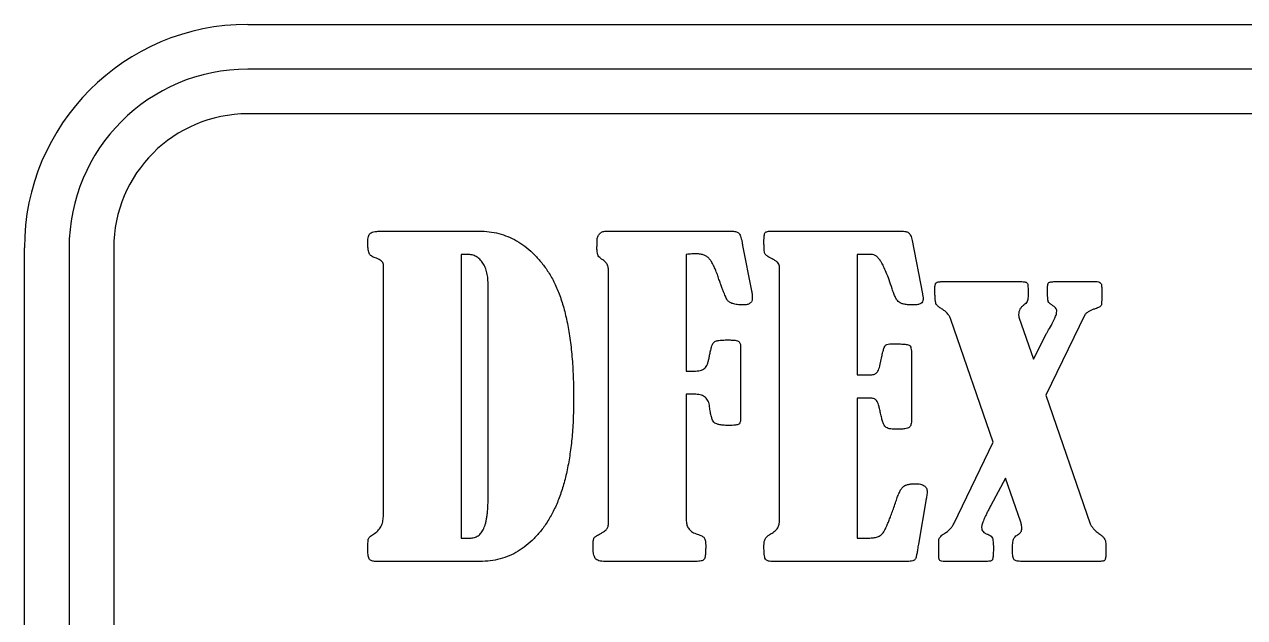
# Model space of a CAD drawing. Header units: millimetres. Extents: x 0 to 90, y 0 to 50.
# Drawn here: x 0 to 27.31, y 36.73 to 50 of the extents above; entities that cross this region are included whole.
import ezdxf

# ---------------------------------------------------------------- set-up
doc = ezdxf.new("R2010")
doc.units = ezdxf.units.MM

msp = doc.modelspace()

# ---------------------------------------------------------------- linework, layer by layer
at = {"color": 7, "linetype": 'Continuous'}
for p, q in [((5, 50), (85, 50)), ((0, 5), (0, 45))]:
    msp.add_line(p, q, dxfattribs=at)
at = {"color": 7, "linetype": 'Continuous', "lineweight": 25}
for p, q in [((85, 49), (5, 49)), ((85, 48), (5, 48)), ((8.044, 45.376), (10.181, 45.376)), ((13.035, 45.376), (15.813, 45.376)), ((16.741, 45.376), (19.634, 45.376)), ((19.869, 45.164), (20.101, 43.973)), ((1, 45), (1, 5)), ((2, 45), (2, 22.676)), ((9.917, 44.855), (9.773, 44.855)), ((9.773, 44.855), (9.773, 38.508)), ((14.816, 44.855), (14.816, 42.246)), ((16.075, 45.056), (16.276, 44.037)), ((18.641, 44.855), (18.641, 42.16)), ((18.951, 44.855), (18.641, 44.855)), ((8.035, 38.994), (8.035, 44.628)), ((16.902, 38.883), (16.902, 44.594)), ((13.077, 38.88), (13.077, 44.45)), ((10.382, 39.479), (10.382, 44.163)), ((20.537, 44.246), (22.299, 44.246)), ((22.466, 44.074), (22.466, 43.906)), ((23.075, 44.246), (24.016, 44.246)), ((22.262, 43.453), (22.587, 42.51)), ((23.734, 43.503), (22.863, 41.709)), ((21.687, 40.652), (20.74, 43.402)), ((22.587, 42.51), (22.878, 43.082)), ((16.033, 42.772), (16.033, 41.191)), ((19.858, 42.608), (19.858, 41.16)), ((14.816, 42.246), (15.022, 42.246)), ((18.641, 42.16), (18.915, 42.16)), ((14.816, 41.725), (14.816, 38.894)), ((15.03, 41.725), (14.816, 41.725)), ((18.949, 41.638), (18.641, 41.638)), ((18.641, 41.638), (18.641, 38.508)), ((22.863, 41.709), (23.857, 38.826)), ((20.802, 38.826), (21.687, 40.652)), ((21.962, 39.852), (21.634, 39.24)), ((22.303, 38.863), (21.962, 39.852)), ((20.188, 39.39), (20.012, 38.375)), ((9.773, 38.508), (9.973, 38.508)), ((18.641, 38.508), (18.896, 38.508)), ((20.467, 38.152), (20.467, 38.459)), ((21.684, 38.425), (21.689, 38.269)), ((24.205, 38.391), (24.205, 38.144)), ((10.197, 37.986), (7.859, 37.986)), ((15.029, 37.986), (13, 37.986)), ((19.76, 37.986), (16.731, 37.986)), ((21.534, 37.986), (20.601, 37.986)), ((24.03, 37.986), (22.322, 37.986))]:
    msp.add_line(p, q, dxfattribs=at)
at = {"color": 7, "linetype": 'Continuous'}
msp.add_arc((5, 45), 5, 90, 180, dxfattribs=at)
at = {"color": 7, "linetype": 'Continuous', "lineweight": 25}
for radius in [4, 3]:
    msp.add_arc((5, 45), radius, 90, 180, dxfattribs=at)
for points, knots in [([(7.687, 45.13), (7.688, 45.153), (7.689, 45.195), (7.699, 45.251), (7.716, 45.296), (7.744, 45.332), (7.79, 45.353), (7.855, 45.366), (7.942, 45.376), (8.007, 45.376), (8.044, 45.376)], [0, 0, 0, 0, 0.131294, 0.240788, 0.331322, 0.405829, 0.494949, 0.621472, 0.787621, 1, 1, 1, 1]), ([(10.181, 45.376), (10.256, 45.374), (10.403, 45.369), (10.619, 45.327), (10.824, 45.258), (11.021, 45.164), (11.205, 45.04), (11.381, 44.89), (11.545, 44.712), (11.673, 44.545), (11.769, 44.398), (11.838, 44.276), (11.899, 44.144), (11.958, 44.005), (12.013, 43.857), (12.061, 43.699), (12.106, 43.532), (12.147, 43.357), (12.18, 43.172), (12.212, 42.98), (12.238, 42.777), (12.257, 42.566), (12.274, 42.346), (12.286, 42.117), (12.293, 41.879), (12.294, 41.718), (12.294, 41.635)], [0, 0, 0, 0, 0.046818, 0.092088, 0.136869, 0.181839, 0.228027, 0.275643, 0.325943, 0.379078, 0.407123, 0.436035, 0.466441, 0.497791, 0.530676, 0.565075, 0.601144, 0.638655, 0.67754, 0.718561, 0.760822, 0.805209, 0.851216, 0.898866, 0.94845, 1, 1, 1, 1]), ([(12.82, 45.187), (12.826, 45.216), (12.836, 45.269), (12.884, 45.332), (12.953, 45.371), (13.006, 45.374), (13.035, 45.376)], [0, 0, 0, 0, 0.271759, 0.504375, 0.731136, 1, 1, 1, 1]), ([(15.813, 45.376), (15.832, 45.376), (15.868, 45.375), (15.916, 45.366), (15.957, 45.356), (15.988, 45.335), (16.014, 45.305), (16.032, 45.26), (16.05, 45.202), (16.058, 45.158), (16.063, 45.133)], [0, 0, 0, 0, 0.146007, 0.266453, 0.369444, 0.45505, 0.544082, 0.663954, 0.813079, 1, 1, 1, 1]), ([(16.554, 45.134), (16.554, 45.161), (16.555, 45.207), (16.56, 45.268), (16.567, 45.312), (16.579, 45.343), (16.604, 45.36), (16.638, 45.37), (16.685, 45.374), (16.721, 45.375), (16.741, 45.376)], [0, 0, 0, 0, 0.208691, 0.37122, 0.484815, 0.56045, 0.627369, 0.718381, 0.841543, 1, 1, 1, 1]), ([(19.634, 45.376), (19.665, 45.375), (19.72, 45.372), (19.785, 45.35), (19.818, 45.313), (19.839, 45.275), (19.856, 45.224), (19.864, 45.185), (19.869, 45.164)], [0, 0, 0, 0, 0.2627503, 0.4562622, 0.5500617, 0.6722381, 0.8208142, 1, 1, 1, 1]), ([(7.878, 44.768), (7.861, 44.773), (7.828, 44.783), (7.786, 44.807), (7.75, 44.831), (7.723, 44.863), (7.706, 44.908), (7.694, 44.966), (7.688, 45.042), (7.687, 45.099), (7.687, 45.13)], [0, 0, 0, 0, 0.119655, 0.224989, 0.316769, 0.401457, 0.498866, 0.626838, 0.794342, 1, 1, 1, 1]), ([(12.816, 44.989), (12.816, 44.995), (12.816, 45.015), (12.818, 45.054), (12.819, 45.114), (12.82, 45.161), (12.82, 45.187)], [0, 0, 0, 0, 0.0958661, 0.2945638, 0.595935, 1, 1, 1, 1]), ([(16.063, 45.133), (16.065, 45.122), (16.069, 45.096), (16.073, 45.071), (16.075, 45.056)], [0, 0, 0, 0, 0.421626, 1, 1, 1, 1]), ([(16.72, 44.764), (16.702, 44.773), (16.668, 44.789), (16.626, 44.818), (16.594, 44.845), (16.573, 44.876), (16.565, 44.918), (16.559, 44.973), (16.555, 45.047), (16.555, 45.103), (16.554, 45.134)], [0, 0, 0, 0, 0.137529, 0.251514, 0.342025, 0.41464, 0.499551, 0.625288, 0.789928, 1, 1, 1, 1]), ([(10.382, 44.163), (10.38, 44.212), (10.377, 44.306), (10.356, 44.439), (10.318, 44.558), (10.266, 44.661), (10.199, 44.747), (10.117, 44.811), (10.021, 44.848), (9.952, 44.852), (9.917, 44.855)], [0, 0, 0, 0, 0.157701, 0.3010329, 0.4328944, 0.5574359, 0.6726506, 0.7808337, 0.8869739, 1, 1, 1, 1]), ([(12.896, 44.768), (12.884, 44.778), (12.857, 44.799), (12.833, 44.851), (12.819, 44.915), (12.817, 44.963), (12.816, 44.989)], [0, 0, 0, 0, 0.196411, 0.414879, 0.682821, 1, 1, 1, 1]), ([(15.021, 44.868), (15.009, 44.868), (14.983, 44.866), (14.938, 44.866), (14.881, 44.859), (14.839, 44.856), (14.816, 44.855)], [0, 0, 0, 0, 0.165277, 0.383369, 0.662069, 1, 1, 1, 1]), ([(15.511, 44.404), (15.495, 44.446), (15.466, 44.524), (15.418, 44.629), (15.371, 44.711), (15.321, 44.773), (15.263, 44.819), (15.194, 44.849), (15.111, 44.866), (15.052, 44.867), (15.021, 44.868)], [0, 0, 0, 0, 0.183239, 0.339423, 0.465472, 0.568517, 0.661504, 0.760198, 0.873003, 1, 1, 1, 1]), ([(19.423, 44.086), (19.401, 44.152), (19.36, 44.276), (19.297, 44.443), (19.239, 44.577), (19.185, 44.681), (19.131, 44.757), (19.076, 44.814), (19.015, 44.847), (18.971, 44.852), (18.951, 44.855)], [0, 0, 0, 0, 0.223118, 0.412328, 0.56611, 0.686985, 0.782702, 0.86298, 0.934323, 1, 1, 1, 1]), ([(8.035, 44.628), (8.031, 44.643), (8.023, 44.674), (7.988, 44.712), (7.94, 44.746), (7.9, 44.76), (7.878, 44.768)], [0, 0, 0, 0, 0.20838, 0.431523, 0.68781, 1, 1, 1, 1]), ([(13.077, 44.45), (13.076, 44.485), (13.074, 44.548), (13.047, 44.637), (12.986, 44.711), (12.929, 44.747), (12.896, 44.768)], [0, 0, 0, 0, 0.273389, 0.483359, 0.702215, 1, 1, 1, 1]), ([(16.902, 44.594), (16.899, 44.608), (16.892, 44.641), (16.852, 44.684), (16.795, 44.727), (16.747, 44.75), (16.72, 44.764)], [0, 0, 0, 0, 0.169292, 0.385528, 0.655097, 1, 1, 1, 1]), ([(16.083, 43.724), (16.04, 43.725), (15.963, 43.727), (15.861, 43.748), (15.781, 43.782), (15.735, 43.829), (15.71, 43.876), (15.689, 43.92), (15.666, 43.975), (15.64, 44.04), (15.61, 44.116), (15.579, 44.203), (15.547, 44.3), (15.523, 44.368), (15.511, 44.404)], [0, 0, 0, 0, 0.129069, 0.232877, 0.316292, 0.387075, 0.426362, 0.476647, 0.53624, 0.607023, 0.68952, 0.782767, 0.885529, 1, 1, 1, 1]), ([(16.276, 44.037), (16.281, 44.007), (16.291, 43.952), (16.293, 43.897), (16.294, 43.871)], [0, 0, 0, 0, 0.543445, 1, 1, 1, 1]), ([(19.903, 43.724), (19.866, 43.725), (19.799, 43.726), (19.707, 43.737), (19.635, 43.754), (19.577, 43.781), (19.535, 43.83), (19.496, 43.895), (19.457, 43.983), (19.435, 44.049), (19.423, 44.086)], [0, 0, 0, 0, 0.1648853, 0.2984798, 0.4086337, 0.4922134, 0.5775146, 0.6884902, 0.8296819, 1, 1, 1, 1]), ([(20.38, 44.09), (20.38, 44.106), (20.38, 44.134), (20.385, 44.173), (20.394, 44.201), (20.412, 44.23), (20.466, 44.244), (20.51, 44.245), (20.537, 44.246)], [0, 0, 0, 0, 0.176596, 0.319248, 0.426119, 0.505864, 0.691313, 1, 1, 1, 1]), ([(20.532, 43.637), (20.507, 43.655), (20.465, 43.684), (20.412, 43.727), (20.395, 43.785), (20.386, 43.857), (20.382, 43.963), (20.38, 44.044), (20.38, 44.09)], [0, 0, 0, 0, 0.176616, 0.304107, 0.382941, 0.525061, 0.729499, 1, 1, 1, 1]), ([(22.299, 44.246), (22.317, 44.246), (22.349, 44.245), (22.391, 44.242), (22.421, 44.234), (22.444, 44.225), (22.455, 44.202), (22.463, 44.171), (22.465, 44.126), (22.466, 44.093), (22.466, 44.074)], [0, 0, 0, 0, 0.181096, 0.317553, 0.420761, 0.487587, 0.556673, 0.659881, 0.809855, 1, 1, 1, 1]), ([(22.901, 44.061), (22.901, 44.081), (22.901, 44.117), (22.907, 44.164), (22.912, 44.198), (22.924, 44.222), (22.948, 44.233), (22.979, 44.241), (23.023, 44.246), (23.056, 44.246), (23.075, 44.246)], [0, 0, 0, 0, 0.188862, 0.340032, 0.445232, 0.514426, 0.58362, 0.685621, 0.824008, 1, 1, 1, 1]), ([(22.999, 43.724), (22.981, 43.736), (22.949, 43.756), (22.917, 43.797), (22.909, 43.844), (22.904, 43.898), (22.902, 43.973), (22.901, 44.03), (22.901, 44.061)], [0, 0, 0, 0, 0.1666992, 0.3050445, 0.3986134, 0.5449158, 0.7452155, 1, 1, 1, 1]), ([(24.016, 44.246), (24.037, 44.243), (24.073, 44.237), (24.104, 44.199), (24.111, 44.157), (24.115, 44.108), (24.117, 44.041), (24.118, 43.991), (24.118, 43.962)], [0, 0, 0, 0, 0.180354, 0.314535, 0.405113, 0.550146, 0.747036, 1, 1, 1, 1]), ([(16.294, 43.871), (16.291, 43.849), (16.287, 43.806), (16.241, 43.754), (16.169, 43.728), (16.114, 43.726), (16.083, 43.724)], [0, 0, 0, 0, 0.225491, 0.435196, 0.679214, 1, 1, 1, 1]), ([(20.119, 43.849), (20.116, 43.83), (20.112, 43.792), (20.062, 43.749), (19.99, 43.728), (19.935, 43.726), (19.903, 43.724)], [0, 0, 0, 0, 0.20105, 0.404511, 0.657415, 1, 1, 1, 1]), ([(20.101, 43.973), (20.106, 43.947), (20.115, 43.906), (20.118, 43.865), (20.119, 43.849)], [0, 0, 0, 0, 0.62901, 1, 1, 1, 1]), ([(22.375, 43.724), (22.357, 43.71), (22.322, 43.683), (22.283, 43.631), (22.258, 43.574), (22.255, 43.533), (22.253, 43.512)], [0, 0, 0, 0, 0.272803, 0.520574, 0.757581, 1, 1, 1, 1]), ([(22.466, 43.906), (22.465, 43.887), (22.464, 43.85), (22.446, 43.799), (22.416, 43.756), (22.389, 43.735), (22.375, 43.724)], [0, 0, 0, 0, 0.269903, 0.520789, 0.755057, 1, 1, 1, 1]), ([(23.11, 43.587), (23.109, 43.599), (23.106, 43.625), (23.082, 43.66), (23.046, 43.694), (23.015, 43.714), (22.999, 43.724)], [0, 0, 0, 0, 0.195355, 0.410472, 0.676608, 1, 1, 1, 1]), ([(24.118, 43.962), (24.118, 43.93), (24.117, 43.873), (24.115, 43.799), (24.11, 43.749), (24.105, 43.713), (24.086, 43.691), (24.058, 43.673), (24.018, 43.654), (23.986, 43.643), (23.969, 43.637)], [0, 0, 0, 0, 0.237248, 0.417796, 0.545463, 0.617589, 0.672389, 0.753957, 0.861552, 1, 1, 1, 1]), ([(20.74, 43.402), (20.729, 43.426), (20.707, 43.474), (20.66, 43.539), (20.601, 43.594), (20.555, 43.623), (20.532, 43.637)], [0, 0, 0, 0, 0.2470379, 0.4935271, 0.7430738, 1, 1, 1, 1]), ([(22.253, 43.512), (22.254, 43.502), (22.255, 43.482), (22.26, 43.463), (22.262, 43.453)], [0, 0, 0, 0, 0.494734, 1, 1, 1, 1]), ([(22.927, 43.165), (22.954, 43.212), (23.004, 43.297), (23.06, 43.415), (23.101, 43.508), (23.107, 43.564), (23.11, 43.587)], [0, 0, 0, 0, 0.35271, 0.635624, 0.848821, 1, 1, 1, 1]), ([(23.969, 43.637), (23.946, 43.631), (23.901, 43.618), (23.838, 43.587), (23.781, 43.551), (23.749, 43.519), (23.734, 43.503)], [0, 0, 0, 0, 0.259764, 0.512069, 0.754981, 1, 1, 1, 1]), ([(22.878, 43.082), (22.883, 43.09), (22.9, 43.117), (22.916, 43.145), (22.927, 43.165)], [0, 0, 0, 0, 0.2978078, 1, 1, 1, 1]), ([(15.337, 42.598), (15.344, 42.631), (15.357, 42.692), (15.378, 42.772), (15.398, 42.833), (15.418, 42.882), (15.463, 42.914), (15.533, 42.931), (15.631, 42.94), (15.707, 42.941), (15.75, 42.942)], [0, 0, 0, 0, 0.1595573, 0.2900741, 0.3913477, 0.4629589, 0.5329933, 0.6424021, 0.7970706, 1, 1, 1, 1]), ([(15.75, 42.942), (15.78, 42.941), (15.833, 42.94), (15.904, 42.937), (15.954, 42.924), (15.991, 42.91), (16.012, 42.885), (16.024, 42.854), (16.032, 42.816), (16.032, 42.788), (16.033, 42.772)], [0, 0, 0, 0, 0.22962, 0.407518, 0.539937, 0.628596, 0.702529, 0.78198, 0.881561, 1, 1, 1, 1]), ([(19.163, 42.433), (19.172, 42.478), (19.189, 42.559), (19.212, 42.665), (19.235, 42.741), (19.256, 42.802), (19.303, 42.848), (19.349, 42.853), (19.372, 42.855)], [0, 0, 0, 0, 0.272538, 0.486047, 0.642141, 0.737751, 0.866055, 1, 1, 1, 1]), ([(19.372, 42.855), (19.429, 42.855), (19.529, 42.854), (19.66, 42.851), (19.746, 42.84), (19.805, 42.833), (19.835, 42.799), (19.848, 42.752), (19.858, 42.687), (19.858, 42.636), (19.858, 42.608)], [0, 0, 0, 0, 0.256073, 0.451339, 0.582179, 0.653656, 0.703972, 0.775333, 0.871903, 1, 1, 1, 1]), ([(15.022, 42.246), (15.047, 42.247), (15.094, 42.249), (15.157, 42.264), (15.208, 42.289), (15.25, 42.324), (15.277, 42.376), (15.304, 42.437), (15.323, 42.513), (15.332, 42.568), (15.337, 42.598)], [0, 0, 0, 0, 0.139969, 0.260017, 0.362177, 0.457452, 0.561053, 0.685035, 0.829733, 1, 1, 1, 1]), ([(18.915, 42.16), (18.933, 42.16), (18.966, 42.161), (19.013, 42.169), (19.051, 42.187), (19.084, 42.209), (19.108, 42.247), (19.132, 42.295), (19.148, 42.359), (19.157, 42.407), (19.163, 42.433)], [0, 0, 0, 0, 0.127102, 0.240084, 0.33625, 0.424789, 0.525054, 0.651696, 0.810413, 1, 1, 1, 1]), ([(12.294, 41.635), (12.292, 41.488), (12.288, 41.201), (12.264, 40.786), (12.217, 40.399), (12.156, 40.041), (12.075, 39.713), (11.978, 39.412), (11.86, 39.141), (11.725, 38.897), (11.576, 38.683), (11.414, 38.497), (11.24, 38.339), (11.055, 38.209), (10.857, 38.109), (10.647, 38.039), (10.426, 37.993), (10.274, 37.989), (10.197, 37.986)], [0, 0, 0, 0, 0.094432, 0.183222, 0.266057, 0.343093, 0.415299, 0.482337, 0.545235, 0.604221, 0.659738, 0.712073, 0.761691, 0.809332, 0.856346, 0.903144, 0.950682, 1, 1, 1, 1]), ([(15.337, 41.446), (15.334, 41.468), (15.327, 41.51), (15.309, 41.568), (15.281, 41.617), (15.245, 41.657), (15.202, 41.687), (15.152, 41.709), (15.094, 41.723), (15.052, 41.724), (15.03, 41.725)], [0, 0, 0, 0, 0.1431967, 0.2730093, 0.3912087, 0.5054128, 0.6168737, 0.7323877, 0.8589813, 1, 1, 1, 1]), ([(19.163, 41.304), (19.156, 41.338), (19.144, 41.4), (19.121, 41.482), (19.103, 41.543), (19.075, 41.593), (19.024, 41.633), (18.976, 41.636), (18.949, 41.638)], [0, 0, 0, 0, 0.240958, 0.433613, 0.577837, 0.675208, 0.823512, 1, 1, 1, 1]), ([(15.75, 41.029), (15.713, 41.03), (15.644, 41.031), (15.553, 41.044), (15.484, 41.064), (15.431, 41.097), (15.4, 41.154), (15.376, 41.229), (15.353, 41.329), (15.343, 41.405), (15.337, 41.446)], [0, 0, 0, 0, 0.162817, 0.295616, 0.396665, 0.47552, 0.556562, 0.670634, 0.81757, 1, 1, 1, 1]), ([(19.501, 40.942), (19.475, 40.943), (19.428, 40.945), (19.363, 40.953), (19.312, 40.97), (19.27, 40.996), (19.24, 41.042), (19.215, 41.108), (19.186, 41.197), (19.171, 41.265), (19.163, 41.304)], [0, 0, 0, 0, 0.136768, 0.250628, 0.344598, 0.419032, 0.504826, 0.629424, 0.793099, 1, 1, 1, 1]), ([(16.033, 41.191), (16.032, 41.176), (16.031, 41.148), (16.025, 41.11), (16.013, 41.081), (15.995, 41.055), (15.959, 41.042), (15.908, 41.037), (15.836, 41.029), (15.781, 41.029), (15.75, 41.029)], [0, 0, 0, 0, 0.118893, 0.214747, 0.294503, 0.361559, 0.445918, 0.576765, 0.762599, 1, 1, 1, 1]), ([(19.858, 41.16), (19.858, 41.139), (19.857, 41.102), (19.848, 41.051), (19.832, 41.012), (19.808, 40.979), (19.763, 40.962), (19.698, 40.951), (19.608, 40.943), (19.539, 40.943), (19.501, 40.942)], [0, 0, 0, 0, 0.122134, 0.224236, 0.306834, 0.376281, 0.459984, 0.587074, 0.769466, 1, 1, 1, 1]), ([(19.51, 39.331), (19.522, 39.369), (19.543, 39.437), (19.581, 39.527), (19.618, 39.598), (19.66, 39.65), (19.71, 39.688), (19.774, 39.708), (19.85, 39.725), (19.906, 39.725), (19.937, 39.725)], [0, 0, 0, 0, 0.181345, 0.331944, 0.454158, 0.549636, 0.638285, 0.741299, 0.85912, 1, 1, 1, 1]), ([(19.937, 39.725), (19.958, 39.725), (19.997, 39.724), (20.053, 39.717), (20.1, 39.701), (20.14, 39.683), (20.168, 39.656), (20.192, 39.625), (20.204, 39.587), (20.205, 39.56), (20.206, 39.546)], [0, 0, 0, 0, 0.170754, 0.324423, 0.456948, 0.573044, 0.678068, 0.778951, 0.884498, 1, 1, 1, 1]), ([(9.973, 38.508), (10.006, 38.511), (10.071, 38.515), (10.161, 38.558), (10.233, 38.628), (10.278, 38.707), (10.308, 38.782), (10.328, 38.851), (10.343, 38.931), (10.359, 39.021), (10.369, 39.121), (10.375, 39.232), (10.382, 39.352), (10.382, 39.436), (10.382, 39.479)], [0, 0, 0, 0, 0.085671, 0.165255, 0.24833, 0.341652, 0.395414, 0.457224, 0.526089, 0.603887, 0.690429, 0.784788, 0.888374, 1, 1, 1, 1]), ([(18.896, 38.508), (18.933, 38.51), (19.001, 38.513), (19.095, 38.533), (19.17, 38.571), (19.218, 38.62), (19.25, 38.671), (19.277, 38.723), (19.308, 38.789), (19.341, 38.87), (19.38, 38.965), (19.419, 39.075), (19.465, 39.198), (19.495, 39.286), (19.51, 39.331)], [0, 0, 0, 0, 0.098439, 0.181925, 0.254573, 0.321418, 0.361761, 0.413806, 0.479409, 0.55707, 0.648444, 0.753131, 0.870449, 1, 1, 1, 1]), ([(20.206, 39.546), (20.205, 39.524), (20.203, 39.472), (20.193, 39.42), (20.188, 39.39)], [0, 0, 0, 0, 0.415188, 1, 1, 1, 1]), ([(21.634, 39.24), (21.617, 39.21), (21.586, 39.152), (21.544, 39.069), (21.509, 38.994), (21.477, 38.929), (21.457, 38.87), (21.44, 38.821), (21.427, 38.78), (21.426, 38.755), (21.426, 38.744)], [0, 0, 0, 0, 0.191116, 0.365294, 0.518158, 0.650833, 0.766118, 0.861469, 0.939485, 1, 1, 1, 1]), ([(7.813, 38.595), (7.847, 38.619), (7.912, 38.665), (7.984, 38.76), (8.028, 38.872), (8.032, 38.953), (8.035, 38.994)], [0, 0, 0, 0, 0.256914, 0.496143, 0.739901, 1, 1, 1, 1]), ([(12.872, 38.595), (12.893, 38.607), (12.931, 38.627), (12.981, 38.66), (13.018, 38.691), (13.052, 38.729), (13.074, 38.795), (13.076, 38.849), (13.077, 38.88)], [0, 0, 0, 0, 0.189632, 0.344908, 0.472198, 0.566401, 0.755011, 1, 1, 1, 1]), ([(14.816, 38.894), (14.818, 38.86), (14.823, 38.793), (14.875, 38.704), (14.957, 38.635), (15.026, 38.609), (15.063, 38.595)], [0, 0, 0, 0, 0.2433, 0.4748398, 0.7147031, 1, 1, 1, 1]), ([(16.692, 38.595), (16.723, 38.613), (16.782, 38.646), (16.852, 38.715), (16.894, 38.796), (16.9, 38.854), (16.902, 38.883)], [0, 0, 0, 0, 0.2906717, 0.5384879, 0.7695409, 1, 1, 1, 1]), ([(20.566, 38.595), (20.592, 38.611), (20.643, 38.641), (20.709, 38.696), (20.763, 38.757), (20.789, 38.803), (20.802, 38.826)], [0, 0, 0, 0, 0.273051, 0.526116, 0.767298, 1, 1, 1, 1]), ([(22.326, 38.725), (22.325, 38.747), (22.323, 38.794), (22.31, 38.839), (22.303, 38.863)], [0, 0, 0, 0, 0.46883, 1, 1, 1, 1]), ([(23.857, 38.826), (23.867, 38.808), (23.887, 38.768), (23.935, 38.712), (23.997, 38.653), (24.046, 38.615), (24.072, 38.595)], [0, 0, 0, 0, 0.191109, 0.421739, 0.687386, 1, 1, 1, 1]), ([(7.687, 38.242), (7.687, 38.271), (7.688, 38.323), (7.688, 38.392), (7.694, 38.443), (7.695, 38.481), (7.71, 38.511), (7.735, 38.538), (7.769, 38.568), (7.797, 38.586), (7.813, 38.595)], [0, 0, 0, 0, 0.214511, 0.385461, 0.509867, 0.594251, 0.664709, 0.752677, 0.864282, 1, 1, 1, 1]), ([(12.729, 38.33), (12.729, 38.351), (12.729, 38.389), (12.734, 38.439), (12.738, 38.477), (12.748, 38.506), (12.766, 38.529), (12.792, 38.55), (12.828, 38.573), (12.856, 38.587), (12.872, 38.595)], [0, 0, 0, 0, 0.188797, 0.3411178, 0.457177, 0.5364251, 0.6127511, 0.7146753, 0.8421424, 1, 1, 1, 1]), ([(15.063, 38.595), (15.082, 38.589), (15.116, 38.579), (15.161, 38.561), (15.194, 38.539), (15.22, 38.515), (15.235, 38.482), (15.244, 38.438), (15.251, 38.381), (15.25, 38.337), (15.25, 38.314)], [0, 0, 0, 0, 0.15252, 0.279633, 0.381916, 0.462153, 0.549373, 0.662067, 0.815573, 1, 1, 1, 1]), ([(16.554, 38.355), (16.556, 38.38), (16.558, 38.43), (16.585, 38.499), (16.63, 38.556), (16.671, 38.582), (16.692, 38.595)], [0, 0, 0, 0, 0.262559, 0.507562, 0.746367, 1, 1, 1, 1]), ([(20.467, 38.459), (20.469, 38.472), (20.474, 38.498), (20.496, 38.533), (20.527, 38.566), (20.552, 38.585), (20.566, 38.595)], [0, 0, 0, 0, 0.218799, 0.45426, 0.709653, 1, 1, 1, 1]), ([(21.426, 38.744), (21.427, 38.727), (21.429, 38.694), (21.459, 38.65), (21.504, 38.615), (21.542, 38.602), (21.563, 38.595)], [0, 0, 0, 0, 0.232612, 0.452981, 0.704983, 1, 1, 1, 1]), ([(21.563, 38.595), (21.581, 38.587), (21.616, 38.572), (21.657, 38.533), (21.679, 38.482), (21.682, 38.445), (21.684, 38.425)], [0, 0, 0, 0, 0.2662337, 0.5025092, 0.7362728, 1, 1, 1, 1]), ([(22.118, 38.235), (22.119, 38.264), (22.119, 38.315), (22.123, 38.385), (22.129, 38.439), (22.14, 38.493), (22.181, 38.549), (22.226, 38.579), (22.252, 38.595)], [0, 0, 0, 0, 0.2089575, 0.3783847, 0.5120718, 0.607788, 0.7797921, 1, 1, 1, 1]), ([(22.252, 38.595), (22.263, 38.603), (22.285, 38.617), (22.309, 38.649), (22.325, 38.685), (22.326, 38.712), (22.326, 38.725)], [0, 0, 0, 0, 0.258212, 0.497513, 0.7405, 1, 1, 1, 1]), ([(24.072, 38.595), (24.092, 38.581), (24.13, 38.554), (24.174, 38.505), (24.2, 38.449), (24.203, 38.411), (24.205, 38.391)], [0, 0, 0, 0, 0.289716, 0.543645, 0.773231, 1, 1, 1, 1]), ([(7.859, 37.986), (7.831, 37.988), (7.782, 37.991), (7.725, 38.022), (7.704, 38.067), (7.695, 38.113), (7.688, 38.173), (7.687, 38.217), (7.687, 38.242)], [0, 0, 0, 0, 0.231629, 0.405649, 0.503102, 0.630658, 0.797009, 1, 1, 1, 1]), ([(13, 37.986), (12.974, 37.987), (12.927, 37.988), (12.863, 38), (12.814, 38.021), (12.775, 38.052), (12.755, 38.101), (12.738, 38.162), (12.73, 38.24), (12.73, 38.298), (12.729, 38.33)], [0, 0, 0, 0, 0.148608, 0.268089, 0.370657, 0.453686, 0.546834, 0.665574, 0.817676, 1, 1, 1, 1]), ([(15.25, 38.314), (15.25, 38.278), (15.249, 38.214), (15.243, 38.13), (15.232, 38.071), (15.216, 38.029), (15.184, 38.008), (15.144, 37.995), (15.091, 37.988), (15.051, 37.987), (15.029, 37.986)], [0, 0, 0, 0, 0.222809, 0.398183, 0.522047, 0.600233, 0.666775, 0.753264, 0.861731, 1, 1, 1, 1]), ([(16.731, 37.986), (16.714, 37.987), (16.683, 37.989), (16.64, 37.997), (16.608, 38.016), (16.581, 38.042), (16.569, 38.089), (16.561, 38.155), (16.554, 38.246), (16.554, 38.316), (16.554, 38.355)], [0, 0, 0, 0, 0.108274, 0.195777, 0.270821, 0.337133, 0.424266, 0.564862, 0.755703, 1, 1, 1, 1]), ([(20.012, 38.375), (20.005, 38.333), (19.994, 38.26), (19.98, 38.162), (19.961, 38.093), (19.948, 38.044), (19.921, 38.013), (19.88, 37.997), (19.825, 37.989), (19.783, 37.987), (19.76, 37.986)], [0, 0, 0, 0, 0.234264, 0.415532, 0.548023, 0.630828, 0.691455, 0.769167, 0.871392, 1, 1, 1, 1]), ([(21.689, 38.269), (21.689, 38.237), (21.689, 38.18), (21.685, 38.106), (21.679, 38.056), (21.671, 38.021), (21.65, 38.003), (21.621, 37.992), (21.581, 37.989), (21.551, 37.987), (21.534, 37.986)], [0, 0, 0, 0, 0.245945, 0.433272, 0.562593, 0.639265, 0.695649, 0.770259, 0.871657, 1, 1, 1, 1]), ([(20.601, 37.986), (20.577, 37.987), (20.539, 37.989), (20.49, 38.002), (20.477, 38.033), (20.471, 38.063), (20.467, 38.104), (20.467, 38.135), (20.467, 38.152)], [0, 0, 0, 0, 0.281884, 0.447074, 0.528433, 0.645701, 0.802414, 1, 1, 1, 1]), ([(22.322, 37.986), (22.303, 37.987), (22.269, 37.988), (22.222, 37.994), (22.185, 38.006), (22.155, 38.024), (22.137, 38.058), (22.126, 38.104), (22.12, 38.164), (22.119, 38.21), (22.118, 38.235)], [0, 0, 0, 0, 0.1469317, 0.2670197, 0.3631637, 0.4436112, 0.5299169, 0.6494442, 0.804188, 1, 1, 1, 1]), ([(24.205, 38.144), (24.205, 38.127), (24.205, 38.098), (24.199, 38.058), (24.192, 38.03), (24.181, 38.007), (24.156, 37.998), (24.126, 37.99), (24.081, 37.987), (24.048, 37.987), (24.03, 37.986)], [0, 0, 0, 0, 0.172174, 0.303743, 0.405337, 0.476341, 0.549151, 0.65972, 0.809225, 1, 1, 1, 1])]:
    msp.add_open_spline(points, degree=3, knots=knots, dxfattribs=at)

doc.saveas('drawing.dxf')
